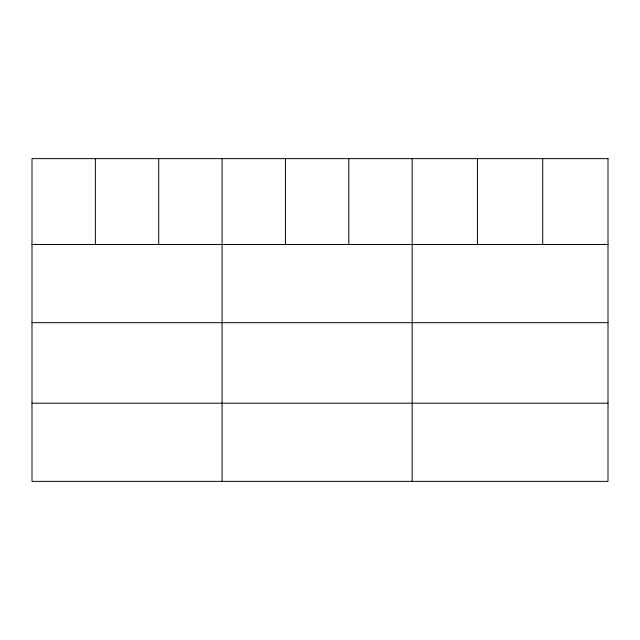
<?xml version="1.0" encoding="UTF-8"?>
<svg xmlns="http://www.w3.org/2000/svg" width="640" height="640" viewBox="0 0 640 640"><rect width="100%" height="100%" fill="white"/><g stroke="black" fill="none" stroke-linecap="round" stroke-linejoin="round"><path stroke-width="0.96" d="M32 244.52L608 244.52M32 322.68L608 322.68M32 403.208L608 403.208M542.72 158.632L542.72 244.52M477.44 158.632L477.44 244.52M412.16 158.632L412.16 481.368M348.8 158.632L348.8 244.52M285.44 158.632L285.44 244.52M222.08 158.632L222.08 481.368M158.72 158.632L158.72 244.52M95.36 158.632L95.36 244.52M608 158.632L32 158.632L32 481.368L608 481.368L608 158.632"/></g></svg>
